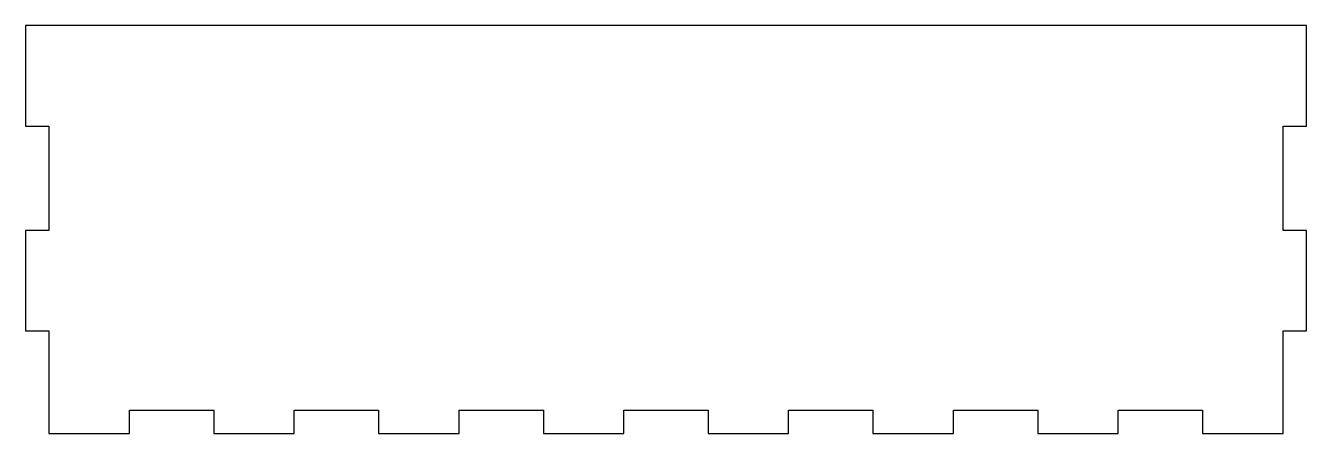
# Model space of a CAD drawing. Header units: millimetres. Extents: x 0 to 330, y 0 to 105.
import ezdxf

# ---------------------------------------------------------------- set-up
doc = ezdxf.new("R2010")
doc.units = ezdxf.units.MM
doc.layers.get('0').update_dxf_attribs({"linetype": 'CONTINUOUS'})

msp = doc.modelspace()

# ---------------------------------------------------------------- linework, layer by layer
msp.add_lwpolyline([(48.47, 6), (48.47, 0), (69.2, 0), (69.2, 6), (90.93, 6), (90.93, 0), (111.67, 0), (111.67, 6), (133.4, 6), (133.4, 0), (154.13, 0), (154.13, 6), (175.87, 6), (175.87, 0), (196.6, 0), (196.6, 6), (218.33, 6), (218.33, 0), (239.07, 0), (239.07, 6), (260.8, 6), (260.8, 0), (281.53, 0), (281.53, 6), (303.27, 6), (303.27, 0), (324, 0), (324, 26.37), (330, 26.37), (330, 52.25), (324, 52.25), (324, 79.12), (330, 79.12), (330, 105), (0, 105), (0, 79.12), (6, 79.12), (6, 52.25), (0, 52.25), (0, 26.37), (6, 26.37), (6, 0), (26.73, 0), (26.73, 6)], close=True)

doc.saveas('drawing.dxf')
